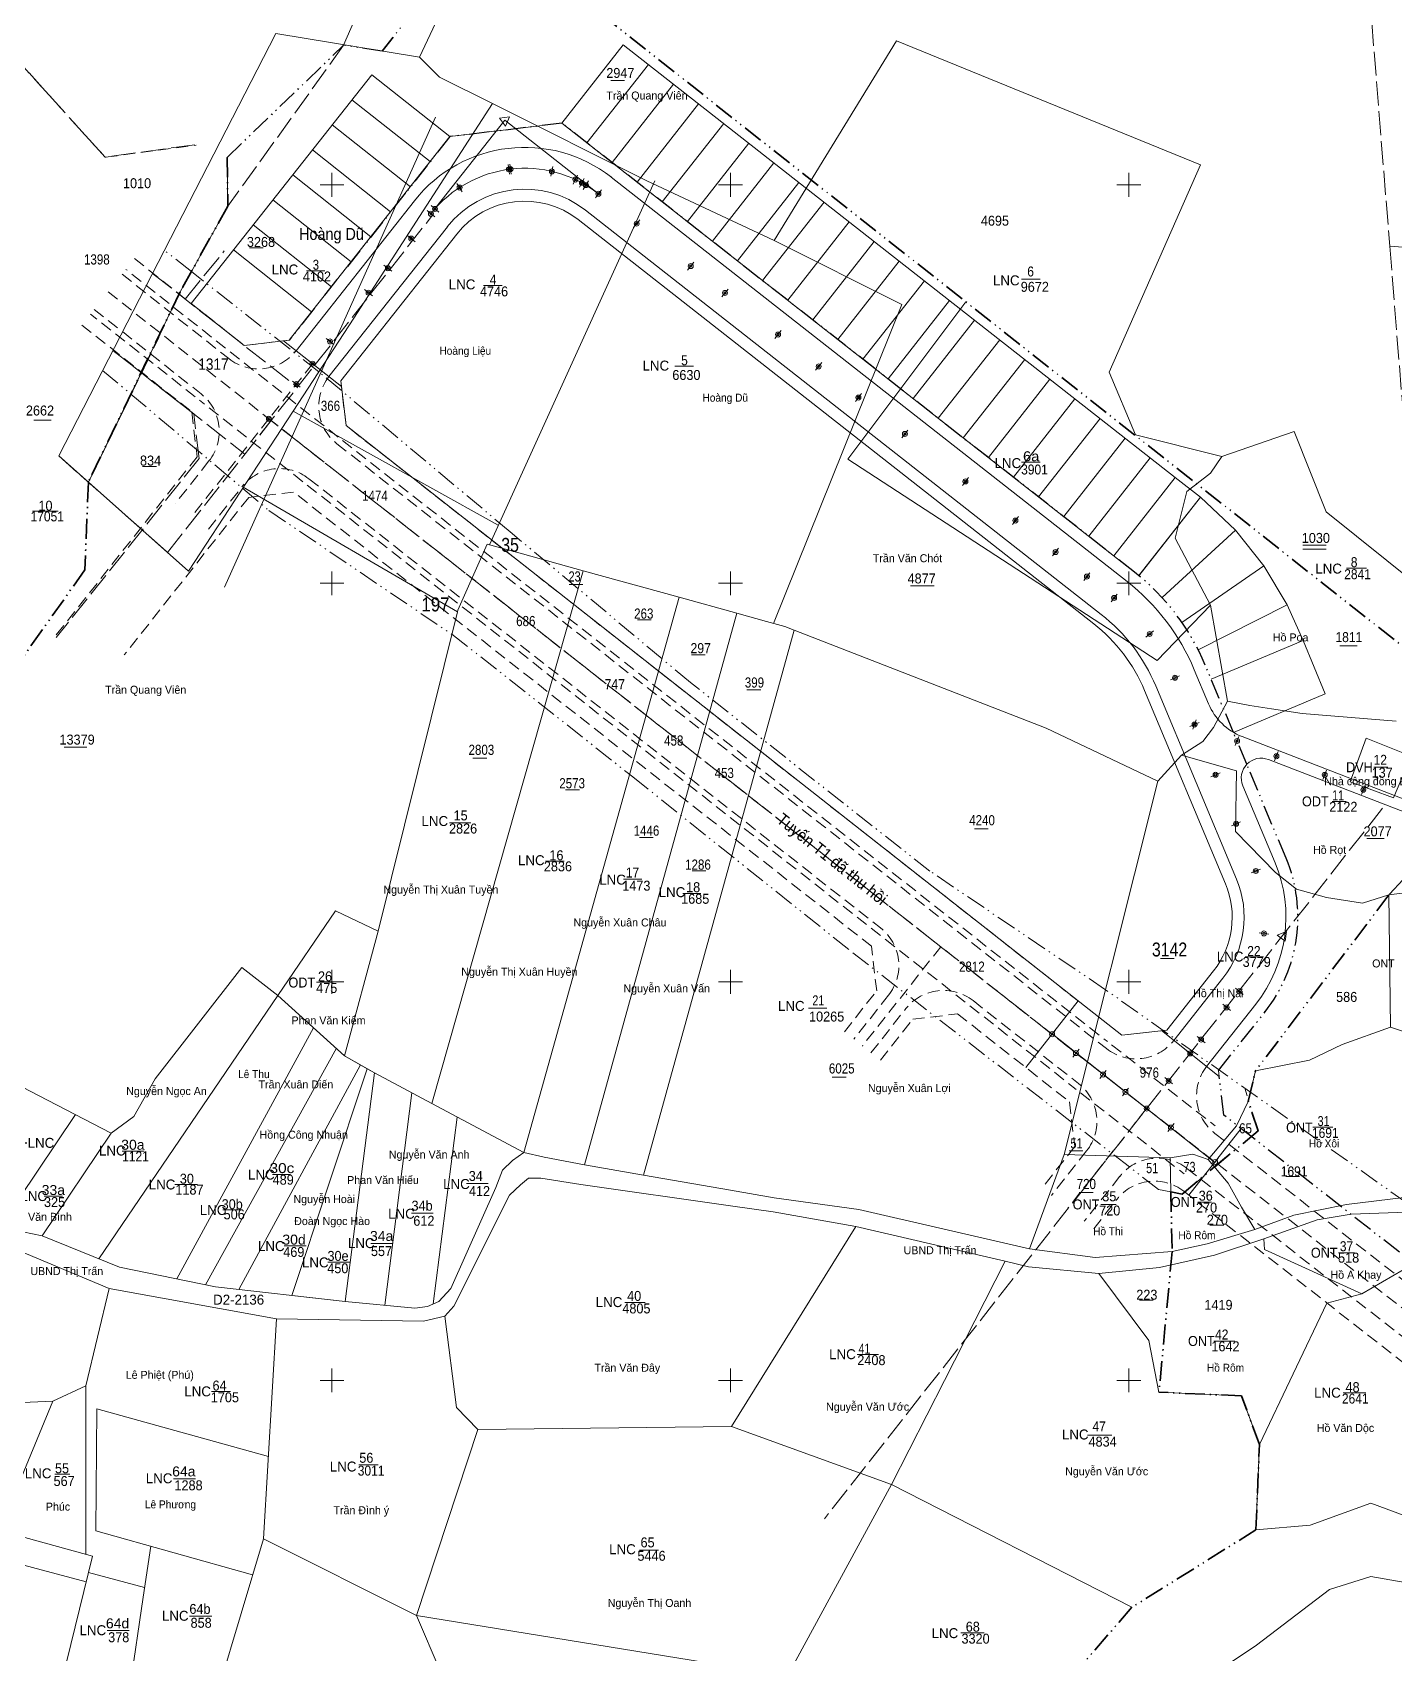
# Model space of a CAD drawing. Header units: metres. Extents: x 538105 to 539455, y 1837059 to 1838074.
# Drawn here: x 538324.8 to 538666.7, y 1837431.4 to 1837838.2 of the extents above; entities that cross this region are included whole.
import ezdxf
from ezdxf.enums import TextEntityAlignment as Align

# ---------------------------------------------------------------- set-up
doc = ezdxf.new("R2010")
doc.units = ezdxf.units.M
for name, pattern in [('DASH_DOUBLE_DOT', [9.2, 5, -1.2, 0.3, -1.2, 0.3, -1.2]), ('LONG_DASHED', [7.5, 6, -1.5]), ('MEDIUM_DASHED', [4.5, 3, -1.5])]:
    doc.linetypes.add(name, pattern=pattern)
for name, color, linetype, lineweight in [('10', 7, 'Continuous', 13), ('13', 7, 'Continuous', 13), ('14', 7, 'Continuous', 13), ('17', 7, 'Continuous', 13), ('19', 7, 'Continuous', 13), ('2', 7, 'LONG_DASHED', 13), ('22', 7, 'MEDIUM_DASHED', 13), ('23', 7, 'Continuous', 13), ('24', 7, 'MEDIUM_DASHED', 13), ('25', 7, 'MEDIUM_DASHED', 13), ('3', 7, 'DASH_DOUBLE_DOT', 35), ('32', 7, 'Continuous', 13), ('39', 7, 'Continuous', 13), ('40', 7, 'Continuous', 13), ('5', 7, 'Continuous', 13), ('59', 7, 'DASH_DOUBLE_DOT', 13), ('6', 7, 'Continuous', 13), ('60', 7, 'Continuous', 13), ('61', 7, 'DASH_DOUBLE_DOT', 25)]:
    doc.layers.add(name, color=color, linetype=linetype, lineweight=lineweight)
doc.layers.add('35', color=7, linetype='Continuous')
doc.layers.add('63', color=7, linetype='Continuous')

msp = doc.modelspace()

# ---------------------------------------------------------------- linework, layer by layer
at = {"layer": '10'}
for p, q in [((538385.94, 1837837.93), (538331.42, 1837731.99)), ((538422, 1837832), (538385.94, 1837837.93)), ((538479, 1837801), (538440.28, 1837820.36)), ((538426, 1837817), (538373, 1837699)), ((538481, 1837801), (538439.49, 1837709.67)), ((538511, 1837786), (538479, 1837801)), ((538665.46, 1837784.56), (538711.81, 1837781.1)), ((538363.96, 1837703.09), (538390.23, 1837743.23)), ((538390.23, 1837743.23), (538441.73, 1837714.59)), ((538377.75, 1837724.16), (538431.48, 1837692.82)), ((538425.09, 1837569.44), (538463.05, 1837703.16)), ((538620.45, 1837694.54), (538607.07, 1837680.67)), ((538463.38, 1837554.08), (538501.61, 1837692.5)), ((538478.16, 1837551.51), (538516, 1837688.25)), ((538579.25, 1837663.66), (538516, 1837688.25)), ((538613.16, 1837656.85), (538607.25, 1837650.34)), ((538665.65, 1837588.62), (538665.25, 1837621.8)), ((538341.48, 1837530.5), (538386.44, 1837596.54)), ((538386.44, 1837596.54), (538403.18, 1837581.47)), ((538386.44, 1837596.54), (538403.18, 1837581.47)), ((538361.06, 1837525.47), (538395.4, 1837588.48)), ((538673.97, 1837585.83), (538665.65, 1837588.62)), ((538368.29, 1837524), (538401.1, 1837583.34)), ((538376.59, 1837522.83), (538407.12, 1837579.19)), ((538376.59, 1837522.83), (538407.12, 1837579.19)), ((538408.85, 1837578.19), (538403.18, 1837581.47)), ((538403.32, 1837519.77), (538410.64, 1837577.15)), ((538403.32, 1837519.77), (538410.64, 1837577.15)), ((538408.85, 1837578.19), (538410.64, 1837577.15)), ((538410.64, 1837577.15), (538425.09, 1837569.44)), ((538413.28, 1837518.83), (538420.08, 1837572.11)), ((538316.71, 1837538.5), (538335.66, 1837566.68)), ((538425.42, 1837519.18), (538431.4, 1837566.07)), ((538327.28, 1837536.3), (538344.61, 1837562.06)), ((538347.35, 1837557.52), (538352.87, 1837557.52)), ((538583.78, 1837556.69), (538610.31, 1837555.81)), ((538610.31, 1837555.81), (538610.5, 1837547.28)), ((538385.11, 1837551.65), (538389.56, 1837551.65)), ((538385.11, 1837551.65), (538389.56, 1837551.65)), ((538478.16, 1837551.51), (538463.38, 1837554.08)), ((538478.16, 1837551.51), (538500, 1837547.72)), ((538360.53, 1837549.17), (538366.23, 1837549.17)), ((538372.64, 1837542.78), (538377.45, 1837542.78)), ((538500.25, 1837488.45), (538531.45, 1837538.59)), ((538387.96, 1837533.72), (538393.48, 1837533.72)), ((538575.06, 1837533.01), (538591.53, 1837530.87)), ((538591.53, 1837530.87), (538610.85, 1837532.32)), ((538674.04, 1837530.71), (538658.46, 1837521.71)), ((538399, 1837529.63), (538404.52, 1837529.63)), ((538568.93, 1837529.89), (538574.77, 1837528.53)), ((538607.66, 1837528.36), (538592.42, 1837526.81)), ((538386.05, 1837515.44), (538344.07, 1837523.05)), ((538649.68, 1837519.39), (538632.75, 1837483.89)), ((538658.46, 1837521.71), (538649.68, 1837519.39)), ((538386.05, 1837515.44), (538382.83, 1837460.2)), ((538338.2, 1837498.59), (538338.2, 1837456.32)), ((538553.73, 1837500), (538540.45, 1837473.9)), ((538436.63, 1837487.67), (538500.25, 1837488.45)), ((538500.25, 1837488.45), (538540.45, 1837473.9)), ((538631.88, 1837462.48), (538632.75, 1837483.89)), ((538540.45, 1837473.9), (538514.34, 1837425.83)), ((538540.45, 1837473.9), (538600.75, 1837443.06)), ((538382.83, 1837460.2), (538365.72, 1837403.15)), ((538382.83, 1837460.2), (538421.18, 1837440.96)), ((538338.9, 1837451.76), (538352.99, 1837448.03)), ((538514.34, 1837425.83), (538421.18, 1837440.96))]:
    msp.add_line(p, q, dxfattribs=at)
at = {"layer": '10', "linetype": 'LONG_DASHED'}
for p, q in [((538402.93, 1837835.03), (538373.88, 1837794.62)), ((538363.14, 1837771.33), (538372.98, 1837783.4)), ((538354.97, 1837777.75), (538391.31, 1837749.19)), ((538338.87, 1837725.37), (538356.52, 1837761.65)), ((538345.03, 1837758.43), (538378.14, 1837732.43)), ((538352.15, 1837752.75), (538346.81, 1837741.82)), ((538366.65, 1837731.29), (538330.8, 1837686.43)), ((538363.96, 1837703.09), (538331.42, 1837731.99))]:
    msp.add_line(p, q, dxfattribs=at)
at = {"layer": '10', "linetype": 'DASH_DOUBLE_DOT', "lineweight": 25}
msp.add_line((538412.58, 1837833.55), (538402.93, 1837835.03), dxfattribs=at)
at = {"layer": '10', "linetype": 'DASH_DOUBLE_DOT', "lineweight": 35}
msp.add_line((538610.5, 1837547.28), (538610.85, 1837532.32), dxfattribs=at)
at = {"layer": '10'}
for points in [[(538402.93, 1837835.03), (538424.41, 1837883.94), (538445.19, 1837914.85), (538464, 1837910)], [(538422, 1837832), (538436.58, 1837863.24), (538436.87, 1837863.72)], [(538511, 1837786), (538541.7, 1837836.14), (538618, 1837805), (538595, 1837753), (538601.67, 1837737.25), (538623.3, 1837731.82)], [(538440.28, 1837820.36), (538427, 1837827), (538422, 1837832)], [(538390.23, 1837743.23), (538405.48, 1837766.5), (538440.28, 1837820.36)], [(538373.69, 1837806.88), (538373.88, 1837794.62), (538361.87, 1837773.16), (538338.87, 1837725.37)], [(538511, 1837786), (538543, 1837770), (538510.78, 1837689.96)], [(538607.07, 1837680.67), (538529.43, 1837731.19), (538559.04, 1837770.65)], [(538623.3, 1837731.82), (538641.47, 1837738.11), (538649.51, 1837717.95), (538672.3, 1837699.6)], [(538331.42, 1837731.99), (538338.87, 1837725.37), (538363.96, 1837703.09)], [(538624.76, 1837670.45), (538620.45, 1837694.54), (538611.6, 1837711.35), (538614.51, 1837723.05), (538620.48, 1837727.62), (538623.3, 1837731.82)], [(538431.58, 1837693.24), (538438.95, 1837709.82), (538447.79, 1837707.38), (538463.05, 1837703.16), (538487.15, 1837696.5), (538501.61, 1837692.5), (538509.05, 1837690.44)], [(538411.58, 1837612.69), (538431.48, 1837692.82), (538431.58, 1837693.24)], [(538425.09, 1837569.44), (538448.13, 1837557.15), (538487.15, 1837696.5)], [(538509.05, 1837690.44), (538513.64, 1837689.17), (538516, 1837688.25)], [(538613.16, 1837656.85), (538618.56, 1837660.34), (538621.23, 1837663.82), (538624.76, 1837670.45)], [(538624.76, 1837670.45), (538630.31, 1837669.38), (538635.75, 1837668.52), (538643.44, 1837667.36), (538667.03, 1837665.37)], [(538575.06, 1837533.01), (538583.78, 1837556.69), (538607.25, 1837650.34), (538579.25, 1837663.66)], [(538665.25, 1837621.8), (538658.63, 1837619.71), (538649.61, 1837621.13), (538642.03, 1837623.27), (538636.75, 1837627.43), (538626.73, 1837637.72), (538626.97, 1837652.93), (538613.16, 1837656.85)], [(538678.04, 1837643.85), (538675.34, 1837629.21), (538675.15, 1837628.18), (538673.15, 1837622.8), (538665.25, 1837621.8)], [(538386.44, 1837596.54), (538400.85, 1837617.79), (538411.58, 1837612.69)], [(538410.64, 1837577.15), (538403.18, 1837581.47), (538411.58, 1837612.69)], [(538344.61, 1837562.06), (538350.31, 1837566.18), (538355.6, 1837575.7), (538377.37, 1837603.57), (538386.44, 1837596.54)], [(538344.61, 1837562.06), (538350.31, 1837566.18), (538355.6, 1837575.7), (538377.37, 1837603.57), (538386.44, 1837596.54)], [(538665.65, 1837588.62), (538653.49, 1837584.31), (538645.33, 1837580.36), (538631.76, 1837577.66), (538629.89, 1837569.94), (538626.99, 1837563.89), (538619.86, 1837555.46)], [(538299.43, 1837585.4), (538306.21, 1837581.9), (538314.6, 1837577.57), (538324.07, 1837572.67), (538344.61, 1837562.06)], [(538408.85, 1837578.19), (538389.95, 1837521.3), (538403.32, 1837519.77)], [(538448.13, 1837557.15), (538445.34, 1837555.13), (538442.78, 1837552.75), (538441.1, 1837548.38), (538429.79, 1837523.05), (538426.83, 1837519.83), (538424.01, 1837518.53), (538420.82, 1837518.11), (538403.32, 1837519.77)], [(538448.13, 1837557.15), (538453.27, 1837555.98), (538463.38, 1837554.08)], [(538610.31, 1837555.81), (538616.03, 1837556.73), (538619.86, 1837555.46)], [(538619.86, 1837555.46), (538624.91, 1837549.48), (538628.22, 1837543.44), (538631.58, 1837537.89)], [(538428.32, 1837516.07), (538430.61, 1837518.64), (538444.52, 1837546.47), (538447.3, 1837549.06), (538449.3, 1837550.75), (538452.43, 1837550.75), (538462.45, 1837549.12), (538500, 1837543.82)], [(538575.06, 1837533.01), (538532.22, 1837542.84), (538510.97, 1837545.82), (538500, 1837547.72)], [(538327.28, 1837536.3), (538322.41, 1837537.28), (538309.07, 1837540.14), (538304.59, 1837540.87), (538293.25, 1837542.71)], [(538531.45, 1837538.59), (538510.7, 1837542.31), (538500, 1837543.82)], [(538631.58, 1837537.89), (538641.35, 1837541.43), (538654.64, 1837544.12), (538668.96, 1837545.86)], [(538344.07, 1837523.05), (538320.76, 1837532.88), (538308.61, 1837535.74), (538288.32, 1837538.81), (538284.66, 1837539.1), (538278.17, 1837538.14), (538268.41, 1837530.97), (538245.43, 1837506.96)], [(538531.45, 1837538.59), (538568.93, 1837529.89), (538553.73, 1837500)], [(538633.82, 1837535.52), (538647.2, 1837540.3), (538655.77, 1837541.74), (538669.68, 1837542.19)], [(538403.32, 1837519.77), (538370.81, 1837523.49), (538346.66, 1837528.39), (538327.28, 1837536.3)], [(538633.82, 1837535.52), (538621.45, 1837531.44), (538607.66, 1837528.36)], [(538610.85, 1837532.32), (538619.64, 1837534.22), (538631.58, 1837537.89)], [(538658.46, 1837521.71), (538634.04, 1837532.86), (538633.82, 1837535.52)], [(538386.05, 1837515.44), (538344.07, 1837523.05), (538338.2, 1837498.59)], [(538428.32, 1837516.07), (538423, 1837514.86), (538386.05, 1837515.44)], [(538428.32, 1837516.07), (538431.25, 1837493.16), (538436.63, 1837487.67)], [(538298.94, 1837495.26), (538302.54, 1837494.87), (538310.48, 1837494.4), (538317.69, 1837494.33), (538324.24, 1837494.51), (538329.97, 1837494.77), (538338.2, 1837498.59)], [(538329.97, 1837494.77), (538316.45, 1837462.35), (538339.9, 1837455.85), (538327.97, 1837407.16)], [(538632.75, 1837483.89), (538628.26, 1837496.12), (538607.54, 1837497.02)], [(538380.06, 1837451.24), (538340.72, 1837462.21), (538341.03, 1837492.85), (538384.03, 1837480.86)], [(538436.63, 1837487.67), (538421.18, 1837440.96), (538427.11, 1837427.12), (538402.76, 1837376.66)], [(538631.88, 1837462.48), (538645.46, 1837463.67), (538660.74, 1837469.19), (538671.37, 1837465.26)], [(538349.33, 1837423.34), (538352.63, 1837445.58), (538354.52, 1837458.36)], [(538338.32, 1837449.41), (538311.27, 1837456.65), (538309.87, 1837451.03)], [(538523.42, 1837193.18), (538530.1, 1837204.66), (538535.32, 1837218.86), (538533.45, 1837245.55), (538524.73, 1837285.35), (538522.05, 1837295.25), (538525.17, 1837334.95), (538527.94, 1837344.29), (538535.91, 1837353.41), (538608.27, 1837417.65), (538632.03, 1837433.57), (538650.32, 1837447.55), (538660.72, 1837450.75), (538672.69, 1837448.69), (538703.91, 1837408.31), (538706.01, 1837400.51), (538703.64, 1837392.57), (538693.56, 1837376.71)]]:
    msp.add_lwpolyline(points, dxfattribs=at)
at = {"layer": '10', "linetype": 'LONG_DASHED'}
for points in [[(538655.52, 1837908.15), (538665.46, 1837784.56), (538672.3, 1837699.6)], [(538365.57, 1837810.07), (538343.11, 1837806.91), (538322.01, 1837830.27), (538312.73, 1837867.16), (538310.97, 1837868.84), (538311.46, 1837871.15), (538314.06, 1837872.24), (538332.08, 1837875.92), (538346.52, 1837875.19), (538358.37, 1837880.9), (538366.92, 1837885.56), (538370.53, 1837888.21), (538375.64, 1837899.72), (538372.46, 1837900.91)], [(538366.65, 1837731.29), (538365.29, 1837742.52), (538349.83, 1837754.66)]]:
    msp.add_lwpolyline(points, dxfattribs=at)
at = {"layer": '10', "linetype": 'MEDIUM_DASHED'}
msp.add_lwpolyline([(538322.01, 1837830.27), (538343.11, 1837806.91), (538365.91, 1837809.94)], dxfattribs=at)
at = {"layer": '10'}
msp.add_lwpolyline([(538670.86, 1837656.67), (538666.42, 1837646.19), (538655.49, 1837650.23), (538659.55, 1837661.16)], close=True, dxfattribs=at)
at = {"layer": '13'}
for p, q in [((538393.57, 1837778.44), (538398.22, 1837778.44)), ((538438.02, 1837774.7), (538442.67, 1837774.7)), ((538573.07, 1837776.31), (538577.72, 1837776.31)), ((538486.06, 1837754.47), (538490.71, 1837754.47)), ((538573.07, 1837730.39), (538577.72, 1837730.39)), ((538324.87, 1837718.1), (538331.27, 1837718.1)), ((538654.56, 1837703.77), (538659.58, 1837703.77)), ((538661.43, 1837653.87), (538664.97, 1837653.87)), ((538650.99, 1837645.23), (538654.53, 1837645.23)), ((538429.47, 1837639.93), (538434.84, 1837639.93)), ((538453.57, 1837630.32), (538458.27, 1837630.32)), ((538473.15, 1837625.77), (538477.72, 1837625.77)), ((538488.02, 1837622.13), (538492.59, 1837622.13)), ((538629.15, 1837606.26), (538633.81, 1837606.26)), ((538396.15, 1837599.91), (538400.32, 1837599.91)), ((538396.15, 1837599.91), (538400.32, 1837599.91)), ((538519.59, 1837593.41), (538524.16, 1837593.41)), ((538646.18, 1837563.5), (538651.18, 1837563.5)), ((538433.73, 1837549.41), (538439.21, 1837549.41)), ((538327.78, 1837546.18), (538332.35, 1837546.18)), ((538592.92, 1837544.17), (538596.81, 1837544.17)), ((538617.27, 1837544.68), (538620.72, 1837544.68)), ((538419.93, 1837541.95), (538425.41, 1837541.95)), ((538409.79, 1837534.35), (538415.27, 1837534.35)), ((538652.56, 1837531.97), (538656.62, 1837531.97)), ((538473.52, 1837519.53), (538478.63, 1837519.53)), ((538531.76, 1837506.48), (538537.17, 1837506.48)), ((538621.32, 1837509.82), (538626.58, 1837509.82)), ((538369.75, 1837497.18), (538374.51, 1837497.18)), ((538653.75, 1837496.87), (538659.45, 1837496.87)), ((538589.62, 1837486.26), (538595.75, 1837486.26)), ((538406.76, 1837478.8), (538411.58, 1837478.8)), ((538330.43, 1837476.44), (538334.25, 1837476.44)), ((538360.24, 1837475.32), (538365.78, 1837475.32)), ((538477.16, 1837457.42), (538481.98, 1837457.42)), ((538364.28, 1837440.82), (538369.82, 1837440.82)), ((538343.6, 1837437.2), (538349.14, 1837437.2)), ((538557.79, 1837436.64), (538563.63, 1837436.64))]:
    msp.add_line(p, q, dxfattribs=at)
at = {"layer": '14'}
for p, q in [((538469.97, 1837826.15), (538473.44, 1837826.15)), ((538379.29, 1837784.16), (538382.76, 1837784.16)), ((538325.17, 1837740.98), (538329.51, 1837740.98)), ((538352.46, 1837729.31), (538355.93, 1837729.31)), ((538643.64, 1837709.6), (538649.46, 1837709.6)), ((538643.64, 1837708.6), (538649.46, 1837708.6)), ((538459.49, 1837699.67), (538462.96, 1837699.67)), ((538545.22, 1837699.38), (538551.1, 1837699.38)), ((538476.64, 1837690.87), (538480.11, 1837690.87)), ((538490.22, 1837682.06), (538493.69, 1837682.06)), ((538652.94, 1837684.28), (538657.28, 1837684.28)), ((538504.15, 1837673.26), (538507.62, 1837673.26)), ((538332.75, 1837658.87), (538338.47, 1837658.87)), ((538435.37, 1837656.16), (538438.84, 1837656.16)), ((538458.63, 1837648.2), (538462.1, 1837648.2)), ((538477.15, 1837636.18), (538480.62, 1837636.18)), ((538561.21, 1837638.38), (538564.68, 1837638.38)), ((538659.69, 1837635.99), (538664.03, 1837635.99)), ((538490.39, 1837627.88), (538493.86, 1837627.88)), ((538607.91, 1837605.87), (538611.38, 1837605.87)), ((538525.55, 1837576.07), (538529.02, 1837576.07)), ((538584.99, 1837557.61), (538588.46, 1837557.61)), ((538639.34, 1837551.17), (538642.81, 1837551.17)), ((538587.54, 1837547.11), (538591.01, 1837547.11)), ((538620.31, 1837538.98), (538623.78, 1837538.98)), ((538602.62, 1837520.16), (538606.09, 1837520.16))]:
    msp.add_line(p, q, dxfattribs=at)
at = {"layer": '17'}
msp.add_lwpolyline([(538574.77, 1837528.53), (538592.42, 1837526.81), (538605, 1837510), (538607.54, 1837497.02)], dxfattribs=at)
at = {"layer": '19'}
for p, q in [((538444.55, 1837802.64), (538444.22, 1837805.12)), ((538444.97, 1837802.69), (538444.66, 1837805.18)), ((538454.89, 1837802.14), (538455.45, 1837804.58)), ((538432.71, 1837798.27), (538431.36, 1837800.36)), ((538460.55, 1837800.19), (538461.61, 1837802.45)), ((538462.1, 1837799.4), (538463.3, 1837801.59)), ((538463.07, 1837798.85), (538464.35, 1837800.99)), ((538426.79, 1837793.14), (538424.9, 1837794.79)), ((538466.09, 1837796.77), (538467.64, 1837798.74)), ((538425.81, 1837791.97), (538423.85, 1837793.52)), ((538475.69, 1837789.25), (538477.23, 1837791.22)), ((538420.88, 1837785.73), (538418.92, 1837787.28)), ((538415.01, 1837778.3), (538413.05, 1837779.85)), ((538489.26, 1837778.62), (538490.8, 1837780.59)), ((538410.15, 1837772.15), (538408.19, 1837773.7)), ((538497.85, 1837771.88), (538499.4, 1837773.85)), ((538511.17, 1837761.45), (538512.72, 1837763.42)), ((538400.49, 1837759.92), (538398.53, 1837761.47)), ((538396.08, 1837754.34), (538394.12, 1837755.89)), ((538521.37, 1837753.45), (538522.92, 1837755.42)), ((538392.03, 1837749.21), (538390.07, 1837750.76)), ((538531.35, 1837745.64), (538532.89, 1837747.61)), ((538385.15, 1837740.5), (538383.19, 1837742.05)), ((538543.01, 1837736.5), (538544.55, 1837738.47)), ((538558.21, 1837724.58), (538559.75, 1837726.55)), ((538570.74, 1837714.76), (538572.28, 1837716.73)), ((538580.82, 1837706.86), (538582.36, 1837708.83)), ((538588.67, 1837700.7), (538590.22, 1837702.67)), ((538595.51, 1837695.35), (538597.05, 1837697.32)), ((538604.21, 1837686.53), (538606.19, 1837688.05)), ((538610.4, 1837675.8), (538612.7, 1837676.77)), ((538615.3, 1837664.08), (538617.61, 1837665.05)), ((538616.91, 1837665.73), (538616.01, 1837663.39)), ((538627.58, 1837661.6), (538626.68, 1837659.27)), ((538637.47, 1837657.78), (538636.56, 1837655.45)), ((538620.58, 1837651.48), (538622.88, 1837652.44)), ((538649.58, 1837653.09), (538648.68, 1837650.76)), ((538659.27, 1837649.35), (538658.36, 1837647.02)), ((538625.73, 1837639.17), (538628.04, 1837640.14)), ((538630.69, 1837627.33), (538632.99, 1837628.3)), ((538632.65, 1837612.33), (538635.12, 1837611.99)), ((538626.72, 1837598.41), (538628.68, 1837596.86)), ((538623.53, 1837594.37), (538625.49, 1837592.82)), ((538579.94, 1837585.87), (538581.49, 1837587.83)), ((538617.14, 1837586.28), (538619.11, 1837584.73)), ((538585.92, 1837581.14), (538587.47, 1837583.1)), ((538614.4, 1837582.81), (538616.36, 1837581.26)), ((538592.73, 1837575.76), (538594.28, 1837577.72)), ((538608.99, 1837575.97), (538610.95, 1837574.42)), ((538598.36, 1837571.39), (538599.91, 1837573.36)), ((538603.47, 1837568.97), (538605.43, 1837567.43)), ((538609.77, 1837562.46), (538611.32, 1837564.42)), ((538620.85, 1837553.82), (538622.4, 1837555.78))]:
    msp.add_line(p, q, dxfattribs=at)
for centre in [(538444.386, 1837803.881), (538444.812, 1837803.935), (538455.174, 1837803.362), (538432.032, 1837799.31), (538461.079, 1837801.318), (538462.703, 1837800.497), (538463.71, 1837799.923), (538466.867, 1837797.759), (538424.828, 1837792.745), (538425.846, 1837793.966), (538476.462, 1837790.239), (538419.899, 1837786.507), (538414.029, 1837779.076), (538490.031, 1837779.605), (538409.169, 1837772.925), (538498.626, 1837772.869), (538511.943, 1837762.432), (538399.51, 1837760.7), (538395.096, 1837755.113), (538522.144, 1837754.437), (538391.048, 1837749.989), (538532.116, 1837746.622), (538384.167, 1837741.279), (538543.781, 1837737.48), (538558.979, 1837725.568), (538571.509, 1837715.748), (538581.592, 1837707.846), (538589.447, 1837701.69), (538596.279, 1837696.336), (538605.202, 1837687.291), (538611.556, 1837676.288), (538616.461, 1837664.563), (538616.462, 1837664.561), (538627.133, 1837660.435), (538637.01, 1837656.616), (538621.734, 1837651.962), (538649.135, 1837651.928), (538658.817, 1837648.184), (538626.883, 1837639.655), (538631.839, 1837627.81), (538633.887, 1837612.162), (538627.703, 1837597.631), (538624.511, 1837593.59), (538580.713, 1837586.853), (538618.126, 1837585.508), (538586.7, 1837582.123), (538615.379, 1837582.032), (538593.511, 1837576.742), (538609.974, 1837575.19), (538599.134, 1837572.375), (538604.45, 1837568.198), (538610.544, 1837563.442), (538621.62, 1837554.798)]:
    msp.add_circle(centre, 0.625, dxfattribs=at)
at = {"layer": '2'}
for p, q in [((538358.73, 1837707.73), (538425.21, 1837792.35)), ((538358.73, 1837707.73), (538384.74, 1837740.83)), ((538604.45, 1837568.2), (538384.74, 1837740.83)), ((538663.65, 1837643.54), (538523.59, 1837465.29))]:
    msp.add_line(p, q, dxfattribs=at)
at = {"layer": '22'}
for p, q in [((538395.1, 1837755.11), (538384.17, 1837741.28)), ((538384.17, 1837741.28), (538364.86, 1837716.84)), ((538552.78, 1837608.79), (538533.11, 1837583.9)), ((538604.45, 1837568.2), (538584.67, 1837543.17))]:
    msp.add_line(p, q, dxfattribs=at)
msp.add_lwpolyline([(538343.82, 1837773.15), (538384.17, 1837741.28), (538604.45, 1837568.2), (538733.88, 1837467.18)], dxfattribs=at)
at = {"layer": '23'}
for p, q in [((538470.1, 1837801.89), (538599.52, 1837700.47)), ((538390.98, 1837758.37), (538420.71, 1837796)), ((538593.04, 1837692.21), (538463.63, 1837793.62)), ((538428.95, 1837789.49), (538399.22, 1837751.86)), ((538402.37, 1837749.36), (538387.85, 1837760.84)), ((538616.4, 1837678.32), (538619.98, 1837669.75)), ((538626.99, 1837625.79), (538606.71, 1837674.26)), ((538628.41, 1837661.55), (538671.84, 1837644.76)), ((538635, 1837655.78), (538670.75, 1837641.96)), ((538636.68, 1837629.84), (538628.58, 1837649.19)), ((538611.26, 1837585.29), (538623.58, 1837600.89)), ((538619.5, 1837578.78), (538631.82, 1837594.38)), ((538622.68, 1837576.27), (538608.14, 1837587.75))]:
    msp.add_line(p, q, dxfattribs=at)
at = {"layer": '23', "linetype": 'MEDIUM_DASHED'}
for p, q in [((538347.31, 1837777.56), (538374.12, 1837756.38)), ((538340.33, 1837768.74), (538367.14, 1837747.55)), ((538401.24, 1837735.01), (538594.4, 1837583.25)), ((538369.12, 1837730.7), (538360.74, 1837720.09)), ((538394.22, 1837726.22), (538537.67, 1837613.52)), ((538368.98, 1837713.58), (538377.39, 1837724.23)), ((538539.67, 1837596.64), (538530.96, 1837585.61)), ((538535.27, 1837582.2), (538544.04, 1837593.29)), ((538560.87, 1837595.29), (538587.38, 1837574.46)), ((538611.23, 1837585.25), (538611.26, 1837585.29)), ((538621.59, 1837561.96), (538737.35, 1837471.61)), ((538589.38, 1837557.59), (538580.55, 1837546.42)), ((538597.71, 1837551.2), (538588.79, 1837539.91)), ((538730.43, 1837462.74), (538614.51, 1837553.22))]:
    msp.add_line(p, q, dxfattribs=at)
at = {"layer": '23'}
for centre, radius, start, end in [((538448.364, 1837774.15), 35.246, 51.91315, 141.68926), ((538448.364, 1837774.15), 24.746, 51.91315, 141.68926), ((538565.447, 1837656.996), 55.232, 22.70482, 51.91315), ((538565.447, 1837656.996), 44.732, 22.70482, 51.91315), ((538633.82, 1837675.54), 15, 202.70482, 248.86063), ((538633.197, 1837651.121), 5, 68.86063, 202.70482), ((538604.162, 1837616.23), 35.252, 321.68926, 22.70482), ((538604.162, 1837616.23), 24.752, 321.68926, 22.70482)]:
    msp.add_arc(centre, radius, start, end, dxfattribs=at)
at = {"layer": '23', "linetype": 'MEDIUM_DASHED'}
for centre, start, end in [((538381.562, 1837765.8), 231.68926, 321.68905), ((538408.661, 1837744.449), 141.88581, 231.84241), ((538359.711, 1837738.14), 321.68926, 51.68926), ((538386.81, 1837716.788), 51.84241, 141.68926), ((538530.258, 1837604.078), 321.68926, 51.84241), ((538553.455, 1837585.852), 51.84241, 141.68926), ((538601.812, 1837592.685), 231.84241, 321.68926), ((538628.975, 1837571.415), 142.15596, 232.02944), ((538579.96, 1837565.026), 321.68926, 51.84241), ((538607.122, 1837543.755), 52.02945, 141.68926)]:
    msp.add_arc(centre, 12, start, end, dxfattribs=at)
at = {"layer": '24', "linetype": 'Continuous'}
for p, q in [((538591.19, 1837689.84), (538461.78, 1837791.26)), ((538431.3, 1837787.63), (538402.21, 1837750.8)), ((538624.23, 1837624.63), (538603.94, 1837673.1)), ((538609.51, 1837587.91), (538621.23, 1837602.75))]:
    msp.add_line(p, q, dxfattribs=at)
at = {"layer": '24'}
for p, q in [((538609.51, 1837587.91), (538598.26, 1837586.58)), ((538622.68, 1837576.27), (538622.5, 1837577.74)), ((538613.77, 1837547.44), (538727.36, 1837458.8)), ((538591.15, 1837538.05), (538596.97, 1837545.42))]:
    msp.add_line(p, q, dxfattribs=at)
for points in [[(538350.41, 1837781.49), (538378, 1837759.68), (538389.24, 1837761)], [(538337.23, 1837764.81), (538364.83, 1837743.01), (538366.15, 1837731.77), (538330.73, 1837686.94)], [(538598.26, 1837586.58), (538403.54, 1837739.58), (538402.21, 1837750.8)], [(538528.6, 1837587.47), (538536.71, 1837597.73), (538535.38, 1837608.95), (538390.36, 1837722.9), (538379.11, 1837721.57), (538347.87, 1837682.02)], [(538537.63, 1837580.34), (538545.75, 1837590.63), (538557, 1837591.96), (538585.08, 1837569.9), (538586.41, 1837558.68), (538578.2, 1837548.28)]]:
    msp.add_lwpolyline(points, dxfattribs=at)
at = {"layer": '24', "linetype": 'Continuous'}
for centre, radius, start, end in [((538448.364, 1837774.15), 21.746, 51.91315, 141.68926), ((538565.447, 1837656.996), 41.732, 22.70482, 51.91315), ((538604.162, 1837616.23), 21.752, 321.68926, 22.70482)]:
    msp.add_arc(centre, radius, start, end, dxfattribs=at)
at = {"layer": '24'}
msp.add_arc((538606.388, 1837537.986), 12, 52.02945, 141.68926, dxfattribs=at)
at = {"layer": '25'}
for p, q in [((538401.53, 1837736.7), (538348.27, 1837778.78)), ((538365.7, 1837746.79), (538339.4, 1837767.56)), ((538392.72, 1837725.5), (538366.76, 1837745.94)), ((538402.6, 1837735.86), (538594.58, 1837585.02)), ((538393.79, 1837724.66), (538586.78, 1837573.02)), ((538595.65, 1837584.18), (538621.64, 1837563.84)), ((538587.85, 1837572.18), (538613.84, 1837551.84))]:
    msp.add_line(p, q, dxfattribs=at)
at = {"layer": '3'}
for p, q in [((538373.69, 1837806.88), (538402.93, 1837835.03)), ((538338.87, 1837725.37), (538337.99, 1837703.39)), ((538337.99, 1837703.39), (538298, 1837647)), ((538610.85, 1837532.32), (538607.54, 1837497.02))]:
    msp.add_line(p, q, dxfattribs=at)
for points in [[(538702.65, 1837657.44), (538438.19, 1837865.93), (538412.58, 1837833.55)], [(538373.69, 1837806.88), (538373.88, 1837794.62), (538361.87, 1837773.16), (538338.87, 1837725.37)], [(538699.76, 1837659.71), (538665.25, 1837621.8), (538631.76, 1837577.66)], [(538613.35, 1837546.7), (538621.52, 1837553.63), (538632.46, 1837562.62), (538629.89, 1837569.94), (538631.76, 1837577.66)], [(538631.88, 1837462.48), (538632.75, 1837483.89), (538628.26, 1837496.12), (538607.54, 1837497.02)], [(538631.88, 1837462.48), (538600.75, 1837443.06), (538564.41, 1837401.22)]]:
    msp.add_lwpolyline(points, dxfattribs=at)
at = {"layer": '32'}
for p, q in [((538473.11, 1837835.11), (538457.69, 1837815.43)), ((538364.66, 1837770.22), (538409.98, 1837827.58)), ((538409.98, 1837827.58), (538429.6, 1837812.08)), ((538479.41, 1837830.17), (538463.99, 1837810.5)), ((538485.71, 1837825.24), (538470.29, 1837805.56)), ((538405.02, 1837821.3), (538424.64, 1837805.81)), ((538492, 1837820.31), (538476.58, 1837800.63)), ((538400.06, 1837815.03), (538419.68, 1837799.53)), ((538429.6, 1837812.08), (538457.69, 1837815.43)), ((538601.37, 1837702.83), (538457.69, 1837815.43)), ((538498.3, 1837815.37), (538482.88, 1837795.69)), ((538389.24, 1837761), (538429.6, 1837812.08)), ((538395.1, 1837808.75), (538414.72, 1837793.25)), ((538504.6, 1837810.44), (538489.18, 1837790.76)), ((538510.89, 1837805.5), (538495.47, 1837785.82)), ((538390.14, 1837802.47), (538409.76, 1837786.97)), ((538517.19, 1837800.56), (538501.77, 1837780.89)), ((538385.18, 1837796.2), (538404.8, 1837780.7)), ((538523.48, 1837795.63), (538508.06, 1837775.95)), ((538461.78, 1837791.26), (538591.19, 1837689.84)), ((538529.78, 1837790.69), (538514.37, 1837771.02)), ((538380.22, 1837789.92), (538399.84, 1837774.42)), ((538402.21, 1837750.8), (538431.3, 1837787.63)), ((538375.26, 1837783.64), (538394.88, 1837768.14)), ((538536.08, 1837785.76), (538520.66, 1837766.09)), ((538542.38, 1837780.83), (538526.96, 1837761.15)), ((538548.67, 1837775.89), (538533.25, 1837756.21)), ((538554.97, 1837770.96), (538539.55, 1837751.28)), ((538561.26, 1837766.02), (538545.84, 1837746.34)), ((538567.56, 1837761.08), (538552.14, 1837741.41)), ((538573.86, 1837756.15), (538558.44, 1837736.47)), ((538580.16, 1837751.22), (538564.74, 1837731.54)), ((538586.45, 1837746.28), (538571.03, 1837726.61)), ((538592.75, 1837741.35), (538577.33, 1837721.67)), ((538599.05, 1837736.41), (538583.63, 1837716.73)), ((538605.34, 1837731.48), (538589.92, 1837711.8)), ((538611.64, 1837726.54), (538596.22, 1837706.86)), ((538617.92, 1837721.59), (538602.5, 1837701.91)), ((538617.93, 1837721.61), (538602.51, 1837701.93)), ((538608.32, 1837696.41), (538626.71, 1837713.33)), ((538613.31, 1837690.16), (538633.86, 1837704.41)), ((538617.4, 1837683.3), (538639.71, 1837694.58)), ((538643.69, 1837685.62), (538620.64, 1837675.97)), ((538603.94, 1837673.1), (538624.23, 1837624.63)), ((538649.28, 1837672.26), (538626.22, 1837662.6))]:
    msp.add_line(p, q, dxfattribs=at)
for points in [[(538473.11, 1837835.11), (538611.64, 1837726.54), (538617.92, 1837721.59), (538626.71, 1837713.33), (538633.86, 1837704.41), (538639.71, 1837694.58), (538643.69, 1837685.62), (538649.28, 1837672.26)], [(538364.66, 1837770.22), (538378, 1837759.68), (538389.24, 1837761)], [(538621.23, 1837602.75), (538609.51, 1837587.91), (538598.26, 1837586.58), (538403.54, 1837739.58), (538402.21, 1837750.8)]]:
    msp.add_lwpolyline(points, dxfattribs=at)
for centre, radius, start, end in [((538448.364, 1837774.15), 21.746, 51.91315, 141.68926), ((538565.447, 1837656.996), 41.732, 22.70482, 51.91315), ((538604.162, 1837616.23), 21.752, 321.68926, 22.70482)]:
    msp.add_arc(centre, radius, start, end, dxfattribs=at)
at = {"layer": '39'}
for p, q in [((538444.47, 1837803.26), (538444.31, 1837804.5)), ((538444.89, 1837803.32), (538444.74, 1837804.55)), ((538455.03, 1837802.76), (538455.32, 1837803.97)), ((538432.37, 1837798.79), (538431.7, 1837799.84)), ((538460.81, 1837800.75), (538461.34, 1837801.89)), ((538462.41, 1837799.95), (538463, 1837801.05)), ((538463.39, 1837799.39), (538464.03, 1837800.47)), ((538466.48, 1837797.27), (538467.25, 1837798.25)), ((538425.32, 1837792.36), (538424.34, 1837793.13)), ((538426.32, 1837793.56), (538425.37, 1837794.38)), ((538476.08, 1837789.75), (538476.85, 1837790.73)), ((538420.39, 1837786.12), (538419.41, 1837786.9)), ((538414.52, 1837778.69), (538413.54, 1837779.47)), ((538489.64, 1837779.11), (538490.41, 1837780.09)), ((538409.66, 1837772.54), (538408.68, 1837773.31)), ((538498.24, 1837772.38), (538499.01, 1837773.36)), ((538511.56, 1837761.93), (538512.33, 1837762.92)), ((538400, 1837760.31), (538399.02, 1837761.09)), ((538395.59, 1837754.73), (538394.61, 1837755.5)), ((538521.76, 1837753.94), (538522.53, 1837754.93)), ((538391.54, 1837749.6), (538390.56, 1837750.38)), ((538531.73, 1837746.12), (538532.5, 1837747.11)), ((538384.66, 1837740.89), (538383.68, 1837741.67)), ((538543.4, 1837736.98), (538544.16, 1837737.97)), ((538558.6, 1837725.08), (538559.37, 1837726.06)), ((538571.13, 1837715.25), (538571.89, 1837716.24)), ((538581.21, 1837707.35), (538581.98, 1837708.34)), ((538589.11, 1837701.16), (538589.89, 1837702.14)), ((538595.89, 1837695.84), (538596.66, 1837696.83)), ((538604.71, 1837686.91), (538605.7, 1837687.67)), ((538610.98, 1837676.04), (538612.13, 1837676.53)), ((538615.88, 1837664.32), (538617.04, 1837664.81)), ((538616.68, 1837665.14), (538616.23, 1837663.98)), ((538627.35, 1837661.02), (538626.91, 1837659.86)), ((538637.23, 1837657.2), (538636.78, 1837656.03)), ((538649.36, 1837652.52), (538648.91, 1837651.34)), ((538621.15, 1837651.72), (538622.31, 1837652.21)), ((538659.04, 1837648.77), (538658.59, 1837647.6)), ((538626.31, 1837639.42), (538627.46, 1837639.89)), ((538631.26, 1837627.57), (538632.42, 1837628.05)), ((538633.27, 1837612.25), (538634.5, 1837612.08)), ((538627.22, 1837598.02), (538628.2, 1837597.24)), ((538624.02, 1837593.98), (538625.01, 1837593.2)), ((538617.64, 1837585.89), (538618.62, 1837585.12)), ((538614.89, 1837582.42), (538615.87, 1837581.64)), ((538609.49, 1837575.58), (538610.47, 1837574.8)), ((538603.96, 1837568.58), (538604.94, 1837567.81))]:
    msp.add_line(p, q, dxfattribs=at)
for centre in [(538444.386, 1837803.881), (538444.812, 1837803.935), (538455.174, 1837803.362), (538432.032, 1837799.31), (538461.079, 1837801.318), (538462.703, 1837800.497), (538463.71, 1837799.923), (538466.867, 1837797.759), (538424.828, 1837792.745), (538425.846, 1837793.966), (538419.899, 1837786.507), (538476.462, 1837790.239), (538414.029, 1837779.076), (538490.031, 1837779.605), (538409.169, 1837772.925), (538498.626, 1837772.869), (538511.943, 1837762.432), (538399.51, 1837760.7), (538395.096, 1837755.113), (538522.144, 1837754.437), (538391.048, 1837749.989), (538532.116, 1837746.622), (538384.167, 1837741.279), (538543.781, 1837737.48), (538558.979, 1837725.568), (538571.509, 1837715.748), (538581.592, 1837707.846), (538589.499, 1837701.649), (538596.279, 1837696.336), (538605.202, 1837687.291), (538611.556, 1837676.288), (538616.461, 1837664.563), (538616.462, 1837664.562), (538627.133, 1837660.435), (538637.01, 1837656.616), (538621.734, 1837651.962), (538649.135, 1837651.928), (538658.817, 1837648.184), (538626.883, 1837639.655), (538631.839, 1837627.81), (538633.887, 1837612.162), (538627.703, 1837597.631), (538624.511, 1837593.59), (538618.126, 1837585.508), (538615.379, 1837582.032), (538609.974, 1837575.19), (538604.45, 1837568.198)]:
    msp.add_circle(centre, 0.312, dxfattribs=at)
at = {"layer": '40'}
for p, q in [((538574.15, 1837578.49), (538587.27, 1837595.2)), ((538621.54, 1837554.7), (538580.76, 1837586.92)), ((538615.03, 1837546.46), (538628.16, 1837563.17))]:
    msp.add_line(p, q, dxfattribs=at)
at = {"layer": '5'}
msp.add_arc((538448.364, 1837774.15), 29.996, 51.91315, 141.68926, dxfattribs=at)
at = {"layer": '59'}
for p, q in [((538342.45, 1837753.43), (538349.59, 1837747.41)), ((538349.51, 1837747.48), (538384.19, 1837718.25)), ((538384.19, 1837718.25), (538430.08, 1837687.19)), ((538607.4, 1837547.92), (538530.38, 1837607.54)), ((538632.46, 1837562.62), (538629.05, 1837573.32)), ((538632.46, 1837562.62), (538613.35, 1837546.7)), ((538610.5, 1837547.28), (538607.4, 1837547.92))]:
    msp.add_line(p, q, dxfattribs=at)
at = {"layer": '59', "lineweight": 35}
msp.add_line((538613.35, 1837546.7), (538610.5, 1837547.28), dxfattribs=at)
at = {"layer": '59'}
for points in [[(538396.7, 1837753.1), (538364.72, 1837778.25), (538357.96, 1837783.56)], [(538550.03, 1837627.8), (538489.94, 1837675.11), (538444.72, 1837712.93), (538396.7, 1837753.1)], [(538430.1, 1837687.26), (538475.47, 1837651.45), (538530.38, 1837607.54)], [(538992.73, 1837315.89), (538594.14, 1837598.03), (538550.03, 1837627.8)]]:
    msp.add_lwpolyline(points, dxfattribs=at)
at = {"layer": '6'}
msp.add_lwpolyline([(538466.86, 1837797.76), (538443.35, 1837816.19), (538424.83, 1837792.74)], dxfattribs=at)
for points in [[(538443.52, 1837814.74), (538444.51, 1837817.06), (538442.02, 1837816.76)], [(538637.22, 1837611.7), (538639.21, 1837610.17), (538639.55, 1837612.64)]]:
    msp.add_lwpolyline(points, close=True, dxfattribs=at)
at = {"layer": '60'}
for p, q in [((538400, 1837797), (538400, 1837803)), ((538500, 1837797), (538500, 1837803)), ((538600, 1837797), (538600, 1837803)), ((538397, 1837800), (538403, 1837800)), ((538497, 1837800), (538503, 1837800)), ((538597, 1837800), (538603, 1837800)), ((538400, 1837697), (538400, 1837703)), ((538500, 1837697), (538500, 1837703)), ((538600, 1837697), (538600, 1837703)), ((538397, 1837700), (538403, 1837700)), ((538497, 1837700), (538503, 1837700)), ((538597, 1837700), (538603, 1837700)), ((538397, 1837600), (538403, 1837600)), ((538400, 1837597), (538400, 1837603)), ((538497, 1837600), (538503, 1837600)), ((538500, 1837597), (538500, 1837603)), ((538597, 1837600), (538603, 1837600)), ((538600, 1837597), (538600, 1837603)), ((538400, 1837497), (538400, 1837503)), ((538500, 1837497), (538500, 1837503)), ((538600, 1837497), (538600, 1837503)), ((538397, 1837500), (538403, 1837500)), ((538497, 1837500), (538503, 1837500)), ((538597, 1837500), (538603, 1837500))]:
    msp.add_line(p, q, dxfattribs=at)
at = {"layer": '61'}
for p, q in [((538626.22, 1837662.6), (538619.17, 1837679.47)), ((538629.58, 1837654.58), (538626.22, 1837662.6)), ((538639.45, 1837631), (538629.58, 1837654.58)), ((538622.5, 1837577.74), (538634.18, 1837592.52))]:
    msp.add_line(p, q, dxfattribs=at)
for points in [[(538601.37, 1837702.83), (538471.95, 1837804.25), (538457.69, 1837815.43), (538429.6, 1837812.08), (538418.36, 1837797.86), (538389.24, 1837761)], [(538740.43, 1837475.55), (538623.85, 1837566.54), (538622.68, 1837576.27)]]:
    msp.add_lwpolyline(points, dxfattribs=at)
for centre, radius, start, end in [((538565.447, 1837656.996), 58.232, 22.70482, 51.91315), ((538604.162, 1837616.23), 38.252, 321.68926, 22.70482)]:
    msp.add_arc(centre, radius, start, end, dxfattribs=at)

# ---------------------------------------------------------------- texts
at = {"layer": '10', "width": 0.95}
msp.add_text('Tuyến T1 đã thu hồi', height=3, rotation=321.352, dxfattribs=at).set_placement((538524.568, 1837629.656), align=Align.CENTER)
at = {"layer": '13'}
for s, width, p in [('2947', 0.95, (538468.84, 1837826.82)), ('1010', 0.95, (538347.55, 1837799.15)), ('4695', 0.95, (538562.84, 1837789.74)), ('3268', 0.95, (538378.65, 1837784.41)), ('4102', 0.95, (538392.69, 1837775.74)), ('4746', 0.95, (538437.14, 1837772)), ('9672', 0.95, (538572.85, 1837773.15)), ('6630', 0.95, (538485.41, 1837751.03)), ('2662', 0.95, (538323.19, 1837742.11)), ('834', 0.95, (538351.82, 1837729.56)), ('3901', 0.9, (538572.95, 1837727.31)), ('17051', 0.9, (538324.36, 1837715.54)), ('1030', 0.95, (538643.37, 1837710.14)), ('4877', 0.95, (538544.45, 1837699.97)), ('2841', 0.9, (538654.03, 1837701.04)), ('1811', 0.9, (538651.84, 1837685.25)), ('13379', 0.95, (538331.62, 1837659.54)), ('137', 0.95, (538660.91, 1837651.26)), ('2122', 0.95, (538650.27, 1837642.67)), ('2826', 0.95, (538429.37, 1837637.22)), ('2077', 0.95, (538658.88, 1837636.51)), ('2836', 0.95, (538453.17, 1837627.74)), ('1473', 0.95, (538472.85, 1837622.88)), ('1685', 0.95, (538487.63, 1837619.59)), ('3779', 0.95, (538628.53, 1837603.74)), ('475', 0.95, (538396.03, 1837597.22)), ('475', 0.95, (538396.03, 1837597.22)), ('586', 0.95, (538651.99, 1837594.97)), ('10265', 0.95, (538519.72, 1837590.04)), ('1691', 0.9, (538645.93, 1837560.84)), ('1121', 0.9, (538347.34, 1837554.96)), ('489', 0.95, (538385.11, 1837549.1)), ('489', 0.95, (538385.11, 1837549.1)), ('1691', 0.9, (538638.11, 1837551.19)), ('1187', 0.95, (538360.7, 1837546.61)), ('412', 0.95, (538434.37, 1837546.25)), ('325', 0.95, (538327.73, 1837543.49)), ('506', 0.95, (538372.81, 1837540.4)), ('720', 0.95, (538592.53, 1837541.37)), ('270', 0.95, (538616.82, 1837542.11)), ('612', 0.95, (538420.41, 1837538.79)), ('270', 0.95, (538619.54, 1837539.06)), ('469', 0.95, (538387.77, 1837530.98)), ('557', 0.95, (538409.78, 1837531.19)), ('518', 0.95, (538652.49, 1837529.54)), ('450', 0.95, (538398.81, 1837526.89)), ('223', 0.95, (538601.85, 1837520.24)), ('4805', 0.95, (538472.87, 1837516.8)), ('1419', 0.95, (538618.94, 1837517.7)), ('2408', 0.95, (538531.84, 1837503.83)), ('1642', 0.95, (538620.69, 1837507.29)), ('1705', 0.95, (538369.59, 1837494.5)), ('2641', 0.9, (538653.45, 1837494.18)), ('4834', 0.95, (538589.86, 1837483.38)), ('3011', 0.9, (538406.47, 1837476.1)), ('567', 0.95, (538330.13, 1837473.49)), ('1288', 0.95, (538360.47, 1837472.42)), ('5446', 0.95, (538476.66, 1837454.73)), ('378', 0.95, (538343.83, 1837434.3)), ('858', 0.95, (538364.51, 1837437.92)), ('3320', 0.95, (538557.98, 1837433.94))]:
    msp.add_text(s, height=2.5, dxfattribs=dict(at, width=width)).set_placement(p)
msp.add_text('D2-2136', height=2.5, dxfattribs=at).set_placement((538370.16, 1837519))
at = {"layer": '14'}
for s, height, width, p in [('1398', 2.551, 0.85, (538337.77, 1837780)), ('1317', 2.835, 0.9, (538366.46, 1837753.59)), ('366', 2.551, 0.85, (538397.2, 1837743.27)), ('1474', 2.551, 0.85, (538407.55, 1837720.7)), ('35', 3.5, 0.85, (538442.48, 1837707.9)), ('23', 2.551, 0.8, (538459.37, 1837700.45)), ('197', 3.5, 0.9, (538422.45, 1837692.95)), ('263', 2.551, 0.85, (538475.83, 1837691.13)), ('686', 2.551, 0.85, (538446.22, 1837689.26)), ('297', 2.551, 0.9, (538489.97, 1837682.45)), ('747', 2.551, 0.9, (538468.41, 1837673.4)), ('399', 2.551, 0.85, (538503.6, 1837673.83)), ('458', 2.551, 0.85, (538483.35, 1837659.28)), ('2803', 2.551, 0.85, (538434.27, 1837656.95)), ('453', 2.551, 0.85, (538496.02, 1837651.14)), ('2573', 2.551, 0.85, (538457.04, 1837648.56)), ('4240', 2.551, 0.85, (538559.92, 1837639.28)), ('1446', 2.551, 0.85, (538475.7, 1837636.67)), ('1286', 2.551, 0.85, (538488.62, 1837628.14)), ('3142', 3.5, 0.85, (538605.77, 1837606.37)), ('2812', 2.551, 0.85, (538557.36, 1837602.54)), ('6025', 2.551, 0.85, (538524.7, 1837577)), ('976', 2.551, 0.85, (538602.71, 1837575.96)), ('65', 2.551, 0.85, (538627.66, 1837561.97)), ('51', 2.551, 0.8, (538585.32, 1837558.2)), ('73', 2.551, 0.8, (538613.68, 1837552.28)), ('51', 2.551, 0.8, (538604.31, 1837551.99)), ('720', 2.551, 0.85, (538586.89, 1837548))]:
    msp.add_text(s, height=height, dxfattribs=dict(at, width=width)).set_placement(p)
at = {"layer": '17'}
for s, p in [('LNC', (538388.195, 1837777.5)), ('LNC', (538432.645, 1837773.76)), ('LNC', (538569.215, 1837774.77)), ('LNC', (538481.275, 1837753.38)), ('LNC', (538569.615, 1837728.91)), ('LNC', (538650.115, 1837702.45)), ('LNC', (538425.805, 1837639.1)), ('LNC', (538450.025, 1837629.27)), ('LNC', (538470.405, 1837624.4)), ('LNC', (538485.325, 1837621.25)), ('LNC', (538625.395, 1837605.1)), ('LNC', (538515.275, 1837592.71)), ('ODT+LNC', (538322.465, 1837558.35)), ('LNC', (538344.875, 1837556.42)), ('LNC', (538382.275, 1837550.38)), ('LNC', (538382.275, 1837550.38)), ('LNC', (538325.145, 1837545)), ('LNC', (538357.345, 1837547.9)), ('LNC', (538431.235, 1837548.02)), ('LNC', (538370.165, 1837541.5)), ('LNC', (538417.435, 1837540.56)), ('LNC', (538384.765, 1837532.44)), ('LNC', (538407.345, 1837533.19)), ('LNC', (538395.805, 1837528.35)), ('LNC', (538469.525, 1837518.39)), ('LNC', (538528.105, 1837505.32)), ('LNC', (538366.275, 1837495.99)), ('LNC', (538649.815, 1837495.66)), ('LNC', (538586.525, 1837485.17)), ('LNC', (538326.255, 1837475.43)), ('LNC', (538402.795, 1837477.13)), ('LNC', (538356.625, 1837474.18)), ('LNC', (538472.895, 1837456.38)), ('LNC', (538360.665, 1837439.68)), ('LNC', (538339.985, 1837436.06)), ('LNC', (538553.825, 1837435.32))]:
    msp.add_text(s, height=2.5, dxfattribs=at).set_placement(p, align=Align.CENTER)
for s, width, p in [('3', 0.85, (538395.965, 1837778.68)), ('6', 0.9, (538575.32, 1837777)), ('4', 0.9, (538440.415, 1837774.94)), ('5', 0.9, (538488.46, 1837754.71)), ('6a', 1.1, (538575.47, 1837730.63)), ('10', 0.95, (538328.1, 1837718.23)), ('8', 0.9, (538656.515, 1837704.06)), ('12', 0.9, (538663.075, 1837654.46)), ('DVH', 0.95, (538657.835, 1837652.6)), ('ODT', 0.95, (538646.78, 1837644.04)), ('11', 0.8, (538652.495, 1837645.54)), ('15', 0.95, (538432.28, 1837640.51)), ('16', 0.95, (538456.33, 1837630.51)), ('17', 0.9, (538475.43, 1837626.18)), ('18', 0.95, (538490.635, 1837622.5)), ('22', 0.9, (538631.365, 1837606.49)), ('ODT', 0.95, (538392.43, 1837598.58)), ('ODT', 0.95, (538392.43, 1837598.58)), ('26', 0.95, (538398.25, 1837600.14)), ('26', 0.95, (538398.25, 1837600.14)), ('21', 0.8, (538522.055, 1837594.11)), ('ONT', 0.95, (538642.785, 1837562.2)), ('31', 0.8, (538648.845, 1837563.81)), ('30a', 1.05, (538350.035, 1837557.87)), ('30', 0.95, (538363.58, 1837549.35)), ('30c', 1.15, (538387.44, 1837552.01)), ('30c', 1.15, (538387.44, 1837552.01)), ('34', 0.95, (538436.085, 1837550.04)), ('33a', 1.05, (538330.075, 1837546.52)), ('35', 0.95, (538595.07, 1837544.93)), ('36', 0.95, (538619.28, 1837545.09)), ('30b', 0.95, (538374.965, 1837542.95)), ('34b', 0.95, (538422.605, 1837542.58)), ('ONT', 0.95, (538589.235, 1837542.9)), ('ONT', 0.95, (538613.865, 1837543.52)), ('30d', 1.05, (538390.475, 1837534.07)), ('34a', 1.05, (538412.465, 1837534.98)), ('37', 0.9, (538654.6, 1837532.41)), ('30e', 0.95, (538401.515, 1837529.98)), ('ONT', 0.95, (538649.015, 1837530.78)), ('40', 0.95, (538475.84, 1837519.94)), ('ONT', 0.95, (538618.175, 1837508.63)), ('42', 0.9, (538623.285, 1837510.25)), ('41', 0.8, (538533.625, 1837506.72)), ('64', 0.95, (538371.785, 1837497.45)), ('48', 0.95, (538656.125, 1837497.05)), ('47', 0.9, (538592.52, 1837487.19)), ('56', 0.95, (538408.62, 1837479.32)), ('55', 0.95, (538332.25, 1837476.69)), ('64a', 1.05, (538362.825, 1837475.9)), ('65', 0.95, (538479.2, 1837458.09)), ('64b', 0.95, (538366.865, 1837441.4)), ('64d', 1.05, (538346.195, 1837437.78)), ('68', 0.95, (538560.815, 1837436.94))]:
    msp.add_text(s, height=2.5, dxfattribs=dict(at, width=width)).set_placement(p, align=Align.CENTER)
at = {"layer": '35'}
for s, p in [('Trần Quang Viên', (538479.045, 1837821.4)), ('Trần Văn Chót', (538544.43, 1837705.3)), ('Hồ Poa', (538640.585, 1837685.43)), ('Trần Quang Viên', (538353.245, 1837672.3)), ('Nhà cộng đồng Bản Lệt', (538663.075, 1837649.33)), ('Hồ Rọt', (538650.36, 1837632.12)), ('Nguyễn Thị Xuân Tuyền', (538427.335, 1837622.16)), ('Nguyễn Xuân Châu', (538472.27, 1837613.9)), ('Nguyễn Thị Xuân Huyền', (538447.02, 1837601.53)), ('Nguyễn Xuân Vấn', (538484.005, 1837597.36)), ('Hồ Thị Nai', (538622.43, 1837596.15)), ('Phan Văn Kiểm', (538399.125, 1837589.32)), ('Phan Văn Kiểm', (538399.125, 1837589.32)), ('Trần Xuân Diến', (538390.945, 1837573.26)), ('Trần Xuân Diến', (538390.945, 1837573.26)), ('Nguyễn Ngọc An', (538358.475, 1837571.59)), ('Nguyễn Xuân Lợi', (538544.9, 1837572.34)), ('Hồng Công Nhuận', (538392.91, 1837560.65)), ('Hồng Công Nhuận', (538392.91, 1837560.65)), ('Nguyễn Văn Anh', (538424.385, 1837555.67)), ('Nguyễn Văn Anh', (538424.385, 1837555.67)), ('Phan Văn Hiếu', (538412.8, 1837549.27)), ('Nguyễn Hoài', (538398.065, 1837544.48)), ('Nguyễn Hoài', (538398.065, 1837544.48)), ('Nguyễn Văn Bình', (538324.245, 1837540.04)), ('Đoàn Ngọc Hào', (538400.025, 1837538.97)), ('UBND Thị Trấn', (538552.595, 1837531.65)), ('UBND Thị Trấn', (538333.445, 1837526.42)), ('Hồ A Khay', (538656.985, 1837525.5)), ('Lê Phiệt (Phú)', (538356.785, 1837500.39)), ('Trần Văn Đây', (538474.115, 1837502.17)), ('Nguyễn Văn Ước', (538534.41, 1837492.4)), ('Hồ Văn Dộc', (538654.34, 1837487.06)), ('Nguyễn Văn Ước', (538594.41, 1837476.18)), ('Phúc', (538331.235, 1837467.32)), ('Trần Đình ý', (538407.36, 1837466.41)), ('Nguyễn Thị Oanh', (538479.685, 1837443.15))]:
    msp.add_text(s, height=2, dxfattribs=at).set_placement(p, align=Align.CENTER)
at = {"layer": '35', "width": 0.95}
for s, p in [('Hoàng Liệu', (538433.455, 1837757.35)), ('Hoàng Dũ', (538498.695, 1837745.59)), ('Lê Thu', (538380.385, 1837575.85)), ('Lê Thu', (538380.385, 1837575.85)), ('Hồ Xôi', (538648.965, 1837558.45)), ('Hồ Thi', (538594.75, 1837536.42)), ('Hồ Rôm', (538617.065, 1837535.43)), ('Hồ Rôm', (538624.245, 1837502.17)), ('Lê Phương', (538359.47, 1837467.88))]:
    msp.add_text(s, height=2, dxfattribs=at).set_placement(p, align=Align.CENTER)
at = {"layer": '5'}
msp.add_text('ONT', height=2, dxfattribs=at).set_placement((538663.865, 1837603.62), align=Align.CENTER)
at = {"layer": '63', "width": 0.9}
msp.add_text('Hoàng Dũ', height=3, dxfattribs=at).set_placement((538399.875, 1837786.17), align=Align.CENTER)

doc.saveas('drawing.dxf')
